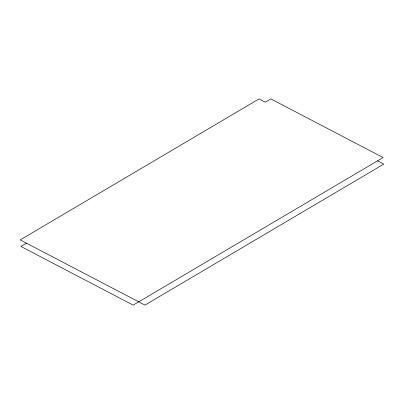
<?xml version="1.0" encoding="UTF-8"?>
<svg xmlns="http://www.w3.org/2000/svg" width="404" height="404" viewBox="0 0 404 404"><rect width="100%" height="100%" fill="white"/><g stroke="black" fill="none" stroke-linecap="round" stroke-linejoin="round"><path stroke-width="0.61" d="M26.437 243.173L20.887 246.45L133.174 305.111L383.118 157.55L270.826 98.889L265.271 102.167L259.035 98.909L20.2 239.91L144.965 305.091L383.8 164.09L377.563 160.827"/></g></svg>
